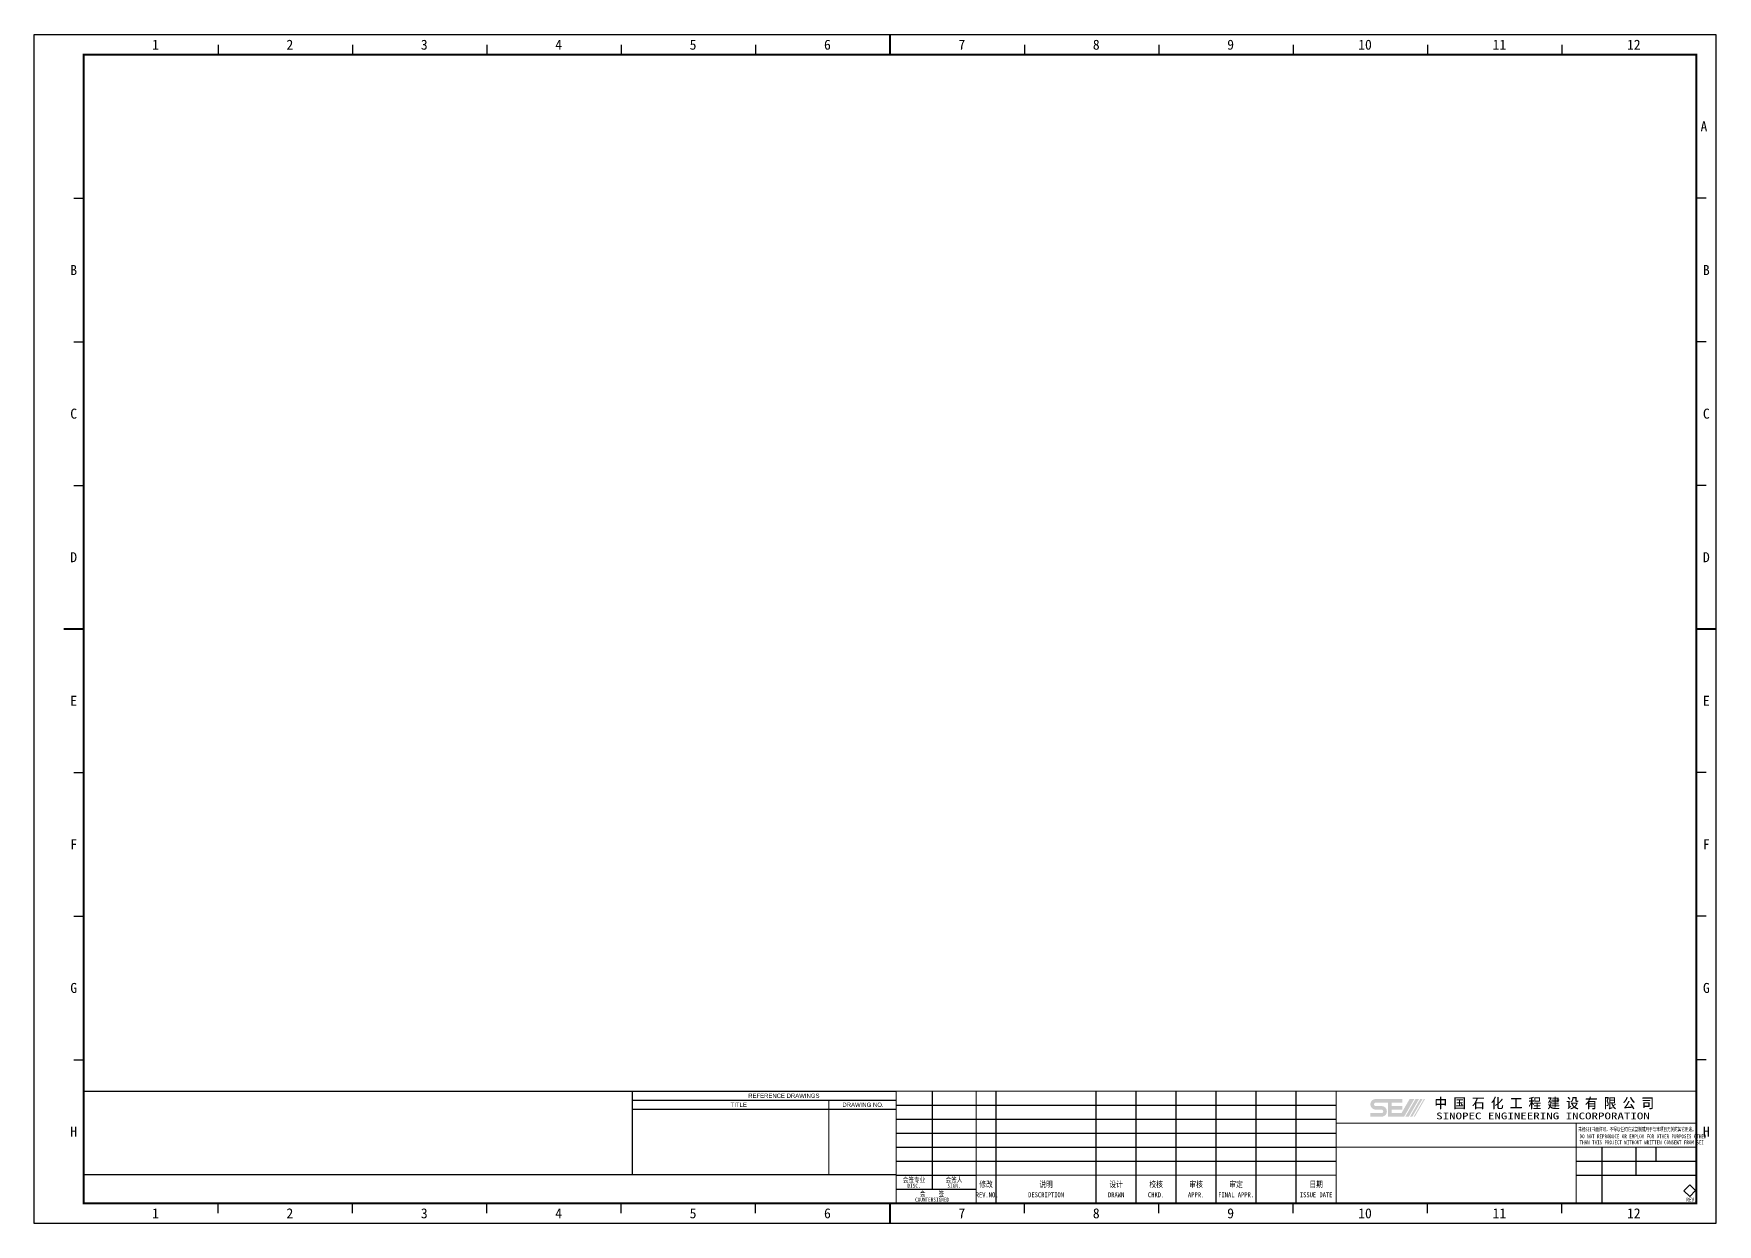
# Model space of a CAD drawing. Extents: x 0 to 842, y 0 to 595.
import ezdxf
from ezdxf.enums import TextEntityAlignment as Align

# ---------------------------------------------------------------- set-up
doc = ezdxf.new("R2010")
doc.units = 0
doc.header["$MEASUREMENT"] = 0
doc.layers.add('SEI-Border', color=7, linetype='Continuous')
doc.styles.add('SEI-Border', font='')
doc.styles.add('TBlk2', font='Dengl.ttf')
doc.styles.get('SEI-Border').set_extended_font_data('SimSun')

# ---------------------------------------------------------------- blocks, each defined once
blk = doc.blocks.new('TTQ')
at = {"layer": 'SEI-Border', "linetype": 'Continuous', "ltscale": 0.5}
h = blk.add_hatch(color=256, dxfattribs=at)
h.paths.add_polyline_path([(33.83, -5.52), (34.29, -5.26), (34.54, -5.22), (41.26, -5.22), (41.26, -12.94), (50.04, -12.95), (55.62, -3.28), (53.05, -3.28), (48.59, -11.01), (43.19, -11.01), (43.19, -9.08), (48.98, -9.08), (48.98, -7.15), (43.19, -7.15), (43.19, -5.22), (48.98, -5.22), (48.98, -3.28), (34.55, -3.28), (34.14, -3.31), (33.71, -3.42), (33.27, -3.59), (32.85, -3.84), (32.46, -4.16), (32.13, -4.55), (31.87, -5.03), (31.69, -5.59), (31.63, -6.23), (31.67, -6.66), (31.79, -7.1), (31.97, -7.53), (32.24, -7.93), (32.57, -8.3), (32.96, -8.62), (33.43, -8.86), (33.96, -9.02), (34.55, -9.08), (37.72, -9.08), (38.09, -9.16), (38.49, -9.46), (38.68, -10.04), (38.46, -10.67), (38.03, -10.95), (37.75, -11.01), (31.61, -11.01), (31.61, -12.94), (37.72, -12.94), (38.1, -12.91), (38.52, -12.82), (38.95, -12.65), (39.38, -12.42), (39.77, -12.11), (40.11, -11.72), (40.38, -11.24), (40.56, -10.68), (40.62, -10.03), (40.56, -9.39), (40.38, -8.84), (40.12, -8.37), (39.78, -7.98), (39.39, -7.67), (38.97, -7.44), (38.53, -7.27), (38.11, -7.18), (37.72, -7.15), (34.54, -7.15), (34.29, -7.1), (33.83, -6.85), (33.58, -6.23)])
h.paths.add_polyline_path([(58.2, -3.28), (56.27, -3.28), (50.69, -12.95), (52.61, -12.95)])
h.paths.add_polyline_path([(60.12, -3.28), (58.84, -3.28), (53.26, -12.95), (54.54, -12.95)])
h.paths.add_polyline_path([(61.47, -3.28), (60.83, -3.28), (55.25, -12.95), (55.89, -12.95)])
blk = doc.blocks.new('LOGIN')
at = {"layer": 'SEI-Border', "xscale": 0.9150044191976554, "yscale": 0.9150044191976554, "zscale": 0.9150044191976554}
blk.add_blockref('TTQ', (-11.83, -0.87), dxfattribs=at)
at = {"layer": 'SEI-Border', "style": 'SEI-Border'}
for s, height, width, p in [('中 国 石 化 工 程 建 设 有 限 公 司', 5, 0.92, (49.07, -8.5)), ('中 国 石 化 工 程 建 设 有 限 公 司', 5, 0.92, (49.22, -8.4)), ('SINOPEC ENGINEERING INCORPORATION', 3.35, 1.42, (49.96, -14))]:
    blk.add_text(s, height=height, dxfattribs=dict(at, width=width)).set_placement(p)

msp = doc.modelspace()

# ---------------------------------------------------------------- linework, layer by layer
msp.add_line((431, 24.17), (25, 24.17))
at = {"const_width": 0.6}
for points in [[(25, 66), (431, 66)], [(299.18, 24.17), (299.18, 66)], [(299.18, 61.5), (431, 61.5)], [(397.4, 24.17), (397.4, 61.5)]]:
    msp.add_lwpolyline(points, dxfattribs=at)
msp.add_lwpolyline([(299.18, 57), (431, 57)])
at = {"layer": 'SEI-Border'}
for p, q in [((0, 594), (0, 0)), ((841, 594), (0, 594)), ((841, 0), (841, 594)), ((92.15, 589), (92.15, 584)), ((159.32, 589), (159.32, 584)), ((226.49, 589), (226.49, 584)), ((293.66, 589), (293.66, 584)), ((360.83, 589), (360.83, 584)), ((495.17, 589), (495.17, 584)), ((562.34, 589), (562.34, 584)), ((629.51, 589), (629.51, 584)), ((696.68, 589), (696.68, 584)), ((763.85, 589), (763.85, 584)), ((20, 512.25), (25, 512.25)), ((836, 512.25), (831, 512.25)), ((20, 440.5), (25, 440.5)), ((836, 440.5), (831, 440.5)), ((20, 368.75), (25, 368.75)), ((836, 368.75), (831, 368.75)), ((20, 225.25), (25, 225.25)), ((836, 225.25), (831, 225.25)), ((20, 153.5), (25, 153.5)), ((836, 153.5), (831, 153.5)), ((831, 66), (831, 95)), ((20, 81.75), (25, 81.75)), ((836, 81.75), (831, 81.75)), ((481, 10), (481, 66)), ((531, 10), (531, 66)), ((551, 10), (551, 66)), ((571, 10), (571, 66)), ((591, 10), (591, 66)), ((611, 10), (611, 66)), ((631, 10), (631, 66)), ((784, 10), (784, 38)), ((801, 24), (801, 38)), ((811, 31), (811, 38)), ((92.15, 5), (92.15, 10)), ((159.32, 5), (159.32, 10)), ((226.49, 5), (226.49, 10)), ((293.66, 5), (293.66, 10)), ((360.83, 5), (360.83, 10)), ((495.17, 5), (495.17, 10)), ((562.34, 5), (562.34, 10)), ((629.51, 5), (629.51, 10)), ((696.68, 5), (696.68, 10)), ((763.85, 5), (763.85, 10)), ((0, 0), (841, 0))]:
    msp.add_line(p, q, dxfattribs=at)
at = {"layer": 'SEI-Border', "linetype": 'Continuous'}
for p, q in [((431, 59), (471, 59)), ((449, 66), (449, 17)), ((471, 59), (651, 59)), ((431, 52), (471, 52)), ((471, 52), (651, 52)), ((431, 45), (471, 45)), ((471, 45), (651, 45)), ((431, 38), (471, 38)), ((471, 38), (651, 38)), ((431, 31), (471, 31)), ((471, 31), (651, 31)), ((771, 31), (831, 31)), ((431, 24), (471, 24)), ((431, 17), (471, 17)), ((771, 24), (831, 24))]:
    msp.add_line(p, q, dxfattribs=at)
at = {"layer": 'SEI-Border'}
for points, const_width in [([(428, 594), (428, 584)], 1), ([(15, 297), (25, 297)], 1), ([(841, 297), (831, 297)], 1), ([(471, 66), (431, 66), (431, 10)], 0.5), ([(771, 10), (771, 50)], 0.5), ([(471, 24), (651, 24)], 0.5), ([(428, 0), (428, 10)], 1)]:
    msp.add_lwpolyline(points, dxfattribs=dict(at, const_width=const_width))
at = {"layer": 'SEI-Border', "const_width": 1}
msp.add_lwpolyline([(25, 10), (831, 10), (831, 584), (25, 584)], close=True, dxfattribs=at)
at = {"layer": 'SEI-Border', "linetype": 'Continuous', "const_width": 0.5}
for points in [[(471, 10), (471, 66), (651, 66)], [(651, 10), (651, 66), (831, 66)], [(651, 50), (831, 50)], [(651, 38), (771, 38)], [(771, 38), (831, 38)]]:
    msp.add_lwpolyline(points, dxfattribs=at)
at = {"layer": 'SEI-Border'}
msp.add_lwpolyline([(830.66, 16.39), (827.69, 13.42), (824.8, 16.31), (827.77, 19.29)], close=True, dxfattribs=at)

# ---------------------------------------------------------------- block references
msp.add_blockref('LOGIN', (651, 66), dxfattribs=at)

# ---------------------------------------------------------------- texts
at = {"style": 'TBlk2'}
for s, p in [('TITLE', (352.43, 59.25)), ('REFERENCE DRAWINGS', (374.93, 63.75)), ('DRAWING NO.', (414.5, 59.25))]:
    msp.add_text(s, height=2.16, dxfattribs=at).set_placement(p, align=Align.MIDDLE_CENTER)
at = {"layer": 'SEI-Border', "style": 'SEI-Border'}
for s, p in [('1', (60.88, 589)), ('2', (128.05, 589)), ('3', (195.22, 589)), ('4', (262.39, 589)), ('5', (329.56, 589)), ('6', (396.73, 589)), ('7', (463.9, 589)), ('8', (531.07, 589)), ('9', (598.24, 589)), ('10', (665.41, 589)), ('11', (732.58, 589)), ('12', (799.75, 589)), (' A', (833.1, 548.13)), ('B', (20, 476.38)), ('B', (836, 476.38)), ('C', (20, 404.63)), ('C', (836, 404.63)), ('D', (20, 332.88)), ('D', (836, 332.88)), ('E', (20, 261.13)), ('E', (836, 261.13)), ('F', (20, 189.38)), ('F', (836, 189.38)), ('G', (20, 117.63)), ('G', (836, 117.63)), ('H', (20, 45.88)), ('H', (836, 45.88)), ('1', (60.88, 5)), ('2', (128.05, 5)), ('3', (195.22, 5)), ('4', (262.39, 5)), ('5', (329.56, 5)), ('6', (396.73, 5)), ('7', (463.9, 5)), ('8', (531.07, 5)), ('9', (598.24, 5)), ('10', (665.41, 5)), ('11', (732.58, 5)), ('12', (799.75, 5))]:
    msp.add_text(s, height=5, dxfattribs=at).set_placement(p, align=Align.MIDDLE_CENTER)
at = {"layer": 'SEI-Border', "ltscale": 0.8, "style": 'SEI-Border'}
for s, height, width, p in [('未经SEI书面许可，不得以任何方式复制或用于与本项目无关的其它用途。', 2, 0.64, (772, 46)), ('DO NOT REPRODUCE OR EMPLOY FOR OTHER PURPOSES OTHER', 1.9, 0.8, (772.7, 42.5)), ('THAN THIS PROJECT WITHOUT WRITTEN CONSENT FROM SEI', 1.9, 0.8, (772.7, 39.5))]:
    msp.add_text(s, height=height, dxfattribs=dict(at, width=width)).set_placement(p)
at = {"layer": 'SEI-Border', "style": 'SEI-Border', "width": 0.8}
for s, height, p in [('会签专业', 2.5, (440, 20.5)), ('DISC.', 2, (440, 17.8)), ('会签人', 2.5, (460, 20.5)), ('SIGN.', 2, (460, 17.8)), ('修改', 3, (476, 18)), ('说明', 3, (506, 18)), ('设计', 3, (541, 18)), ('校核', 3, (561, 18)), ('审核', 3, (581, 18)), ('审定', 3, (601, 18)), ('日期', 3, (641, 18)), ('COUNTERSIGNED', 2, (449.02, 10.85)), ('会    签', 2.5, (449.02, 13.55))]:
    msp.add_text(s, height=height, dxfattribs=at).set_placement(p, align=Align.CENTER)
at = {"layer": 'SEI-Border', "linetype": 'Continuous', "style": 'SEI-Border', "width": 0.8}
for s, p in [('REV.NO.', (476.54, 12.96)), ('DESCRIPTION', (506, 13)), ('DRAWN', (541, 13)), ('CHKD.', (561, 13)), ('APPR.', (581, 13)), ('FINAL APPR.', (601, 13)), ('ISSUE DATE', (641, 13))]:
    msp.add_text(s, height=2.5, dxfattribs=at).set_placement(p, align=Align.CENTER)
msp.add_text('REV.', height=2, dxfattribs=at).set_placement((825.98, 10.79))

doc.saveas('drawing.dxf')
